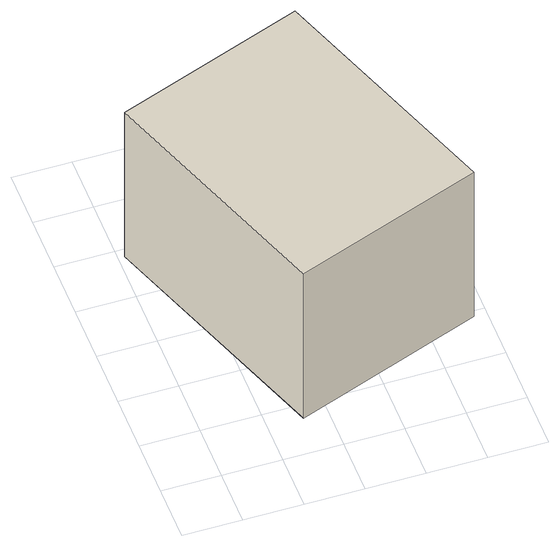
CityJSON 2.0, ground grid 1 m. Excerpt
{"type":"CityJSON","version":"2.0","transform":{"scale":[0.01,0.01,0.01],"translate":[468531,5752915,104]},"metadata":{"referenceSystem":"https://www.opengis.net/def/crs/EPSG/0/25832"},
"CityObjects":{
"building1":{"type":"Building","attributes":{"Gemeindeschluessel":"05711000","BezugspunktDach":"2000","function":"31001_2600","measuredHeight":3.83},"address":[{"country":"Germany","locality":"Bielefeld","thoroughfareNumber":"5","thoroughfareName":"Freudweg"}],"geometry":[{"type":"Solid","lod":"1","boundaries":[[[[0,1,2,3]],[[4,5,6,7]],[[4,7,3,2]],[[5,4,2,1]],[[6,5,1,0]],[[7,6,0,3]]]]}]}
},
"vertices":[
[329,601,367],[10,485,367],[159,72,367],[478,188,367],[159,72,41],[10,485,41],[329,601,41],[478,188,41]
]}
